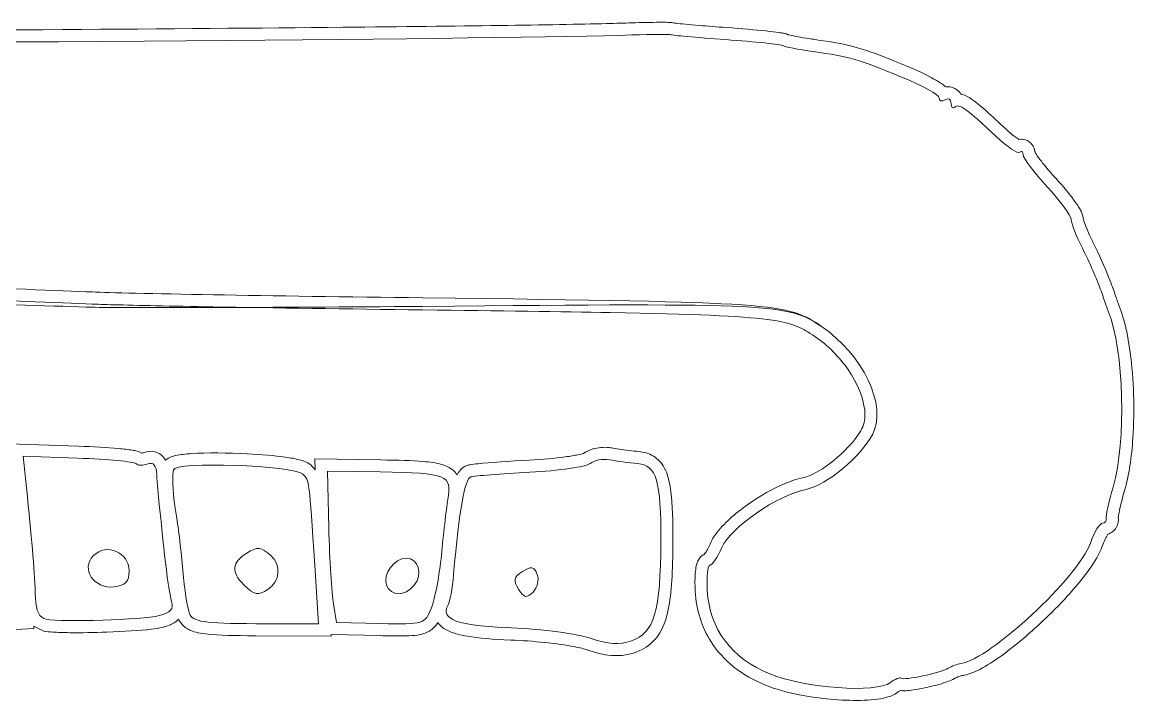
# Model space of a CAD drawing. Header units: millimetres. Extents: x 0 to 1091, y 0 to 786.
# Drawn here: x 814.9 to 1091.2, y 244.7 to 413.1 of the extents above; entities that cross this region are included whole.
import ezdxf

# ---------------------------------------------------------------- set-up
doc = ezdxf.new("R2010")
doc.units = ezdxf.units.MM
doc.layers.get('0').update_dxf_attribs({"lineweight": 5})

msp = doc.modelspace()

# ---------------------------------------------------------------- linework, layer by layer
at = {"color": 1}
for p, q in [((811.77, 308.46), (828.77, 307.88)), ((816.17, 295.32), (815.11, 305.35)), ((815.11, 305.35), (828.66, 304.88)), ((887.65, 301.99), (887.58, 304.76)), ((887.58, 304.76), (903.82, 304.46)), ((891.02, 287.53), (890.66, 301.7)), ((890.66, 301.7), (903.76, 301.46)), ((887.52, 278.25), (888.44, 263.74)), ((892.95, 264.08), (892.16, 268.73)), ((817.81, 262.56), (805.87, 261.91)), ((817.79, 263.14), (820.26, 261.96)), ((817.79, 263.14), (817.81, 262.56)), ((888.44, 263.74), (872.9, 263.8)), ((903.9, 263.83), (892.95, 264.08)), ((891.64, 260.73), (872.89, 260.8)), ((903.83, 260.83), (891.62, 261.11)), ((891.62, 261.11), (891.64, 260.73))]:
    msp.add_line(p, q, dxfattribs=at)
for points, knots in [([(412.38, 410.99), (412.41, 410.98), (412.56, 410.96), (412.76, 410.95), (413.5, 410.89), (415.04, 410.83), (417.18, 410.77), (424.88, 410.57), (440.73, 410.43), (462.29, 410.35), (525.94, 410.1), (639.62, 410.34), (743.53, 410.84), (799.95, 411.12), (853.49, 411.47), (894.59, 411.87), (923.87, 412.16), (946.84, 412.47), (960, 412.79), (962.4, 412.85), (964.47, 412.91), (966.19, 412.96)], [0.0022543, 0.0022543, 0.0022543, 0.0022543, 0.0129974, 0.0129974, 0.0129974, 0.0511166, 0.0511166, 0.0511166, 0.1885339, 0.1885339, 0.1885339, 0.5942669, 0.5942669, 0.5942669, 0.8145502, 0.8145502, 0.8145502, 0.9714567, 0.9714567, 0.9714567, 1, 1, 1, 1]), ([(966.19, 412.96), (968.81, 413.05), (971.22, 413.11), (973.02, 413.12), (973.91, 413.12), (974.66, 413.12), (975.23, 413.1), (975.52, 413.1), (975.75, 413.09), (976, 413.06), (976.13, 413.05), (976.25, 413.04), (976.46, 413.01), (976.55, 412.99), (976.65, 412.97), (976.83, 412.92)], [0.0000002, 0.0000002, 0.0000002, 0.0000002, 0.5, 0.5, 0.5, 0.75, 0.75, 0.75, 0.875, 0.875, 0.875, 0.9375, 0.9375, 0.9375, 0.9655778, 0.9655778, 0.9655778, 0.9655778]), ([(976.83, 412.92), (976.93, 412.9), (977.08, 412.88), (977.27, 412.86), (978.31, 412.74), (980.41, 412.54), (983.04, 412.33), (985.04, 412.16), (987.35, 411.98), (989.8, 411.81)], [0.1443759, 0.1443759, 0.1443759, 0.1443759, 0.2221084, 0.2221084, 0.2221084, 0.6645877, 0.6645877, 0.6645877, 1, 1, 1, 1]), ([(989.8, 411.81), (993.5, 411.54), (996.95, 411.24), (999.57, 410.96), (1000.88, 410.83), (1001.97, 410.7), (1002.82, 410.58), (1003.24, 410.52), (1003.6, 410.46), (1003.92, 410.4), (1004.09, 410.36), (1004.24, 410.33), (1004.43, 410.28), (1004.56, 410.24), (1004.71, 410.2), (1004.95, 410.09), (1004.98, 410.08), (1005.02, 410.06), (1005.06, 410.04)], [0.0000004, 0.0000004, 0.0000004, 0.0000004, 0.5, 0.5, 0.5, 0.75, 0.75, 0.75, 0.875, 0.875, 0.875, 0.9375, 0.9375, 0.9375, 0.9812419, 0.9812419, 0.9812419, 0.9870525, 0.9870525, 0.9870525, 0.9870525]), ([(1005.06, 410.04), (1005.15, 410.01), (1005.36, 409.96), (1005.61, 409.9), (1006.57, 409.68), (1008.32, 409.35), (1010.25, 409.05), (1010.73, 408.98), (1011.22, 408.9), (1011.72, 408.83)], [0.156892, 0.156892, 0.156892, 0.156892, 0.3015799, 0.3015799, 0.3015799, 0.8611263, 0.8611263, 0.8611263, 1, 1, 1, 1]), ([(1011.72, 408.83), (1015.7, 408.27), (1018.45, 407.82), (1021.24, 407.1), (1024.14, 406.34), (1026.97, 405.31), (1031.15, 403.62), (1032.15, 403.22), (1033.23, 402.78), (1034.4, 402.29)], [0, 0, 0, 0, 0.4370192, 0.4370192, 0.4370192, 0.8914728, 0.8914728, 0.8914728, 1, 1, 1, 1]), ([(1034.4, 402.29), (1037.06, 401.2), (1039.47, 400.05), (1041.3, 399.03), (1042.22, 398.51), (1042.99, 398.04), (1043.65, 397.54), (1043.85, 397.4), (1044.04, 397.24), (1044.23, 397.07)], [0.0000001, 0.0000001, 0.0000001, 0.0000001, 0.5, 0.5, 0.5, 0.75, 0.75, 0.75, 0.8241488, 0.8241488, 0.8241488, 0.8241488]), ([(1044.23, 397.07), (1044.39, 397.09), (1044.56, 397.1), (1044.73, 397.1), (1045.49, 397.11), (1046.34, 396.84), (1046.99, 396.35), (1047.4, 396.04), (1047.72, 395.66), (1047.96, 395.27)], [0.2349341, 0.2349341, 0.2349341, 0.2349341, 0.2913524, 0.2913524, 0.2913524, 0.5379894, 0.5379894, 0.5379894, 0.6918086, 0.6918086, 0.6918086, 0.6918086]), ([(1047.96, 395.27), (1048.06, 395.25), (1048.16, 395.23), (1048.25, 395.21), (1049.21, 394.97), (1049.9, 394.55), (1050.65, 394.03), (1051.95, 393.16), (1053.42, 391.89), (1055.52, 389.98), (1056.49, 389.1), (1057.59, 388.08), (1058.83, 386.9)], [0.2403287, 0.2403287, 0.2403287, 0.2403287, 0.2614654, 0.2614654, 0.2614654, 0.4728147, 0.4728147, 0.4728147, 0.8330343, 0.8330343, 0.8330343, 1, 1, 1, 1]), ([(1058.83, 386.9), (1059.79, 386), (1060.72, 385.22), (1061.5, 384.65), (1061.84, 384.4), (1062.14, 384.18), (1062.39, 384.03)], [0, 0, 0, 0, 0.3758079, 0.3758079, 0.3758079, 0.5398624, 0.5398624, 0.5398624, 0.5398624]), ([(1062.39, 384.03), (1062.89, 384.12), (1063.48, 384.11), (1064.02, 383.93), (1064.73, 383.71), (1065.29, 383.25), (1065.63, 382.81), (1066.14, 382.16), (1066.3, 381.57), (1066.38, 381.07), (1066.4, 380.98), (1066.41, 380.89), (1066.42, 380.8)], [0.2677418, 0.2677418, 0.2677418, 0.2677418, 0.4053054, 0.4053054, 0.4053054, 0.5823178, 0.5823178, 0.5823178, 0.8434661, 0.8434661, 0.8434661, 0.8914765, 0.8914765, 0.8914765, 0.8914765]), ([(1066.42, 380.8), (1066.49, 380.68), (1066.59, 380.51), (1066.72, 380.31), (1067.31, 379.41), (1068.43, 377.95), (1069.77, 376.39), (1070.35, 375.71), (1070.97, 375), (1071.62, 374.3)], [0.2164367, 0.2164367, 0.2164367, 0.2164367, 0.321048, 0.321048, 0.321048, 0.7944259, 0.7944259, 0.7944259, 1, 1, 1, 1]), ([(1071.62, 374.3), (1073.33, 372.45), (1074.88, 370.58), (1076.05, 368.99), (1076.63, 368.19), (1077.12, 367.47), (1077.51, 366.79), (1077.71, 366.44), (1077.88, 366.12), (1078.04, 365.74), (1078.16, 365.44), (1078.28, 365.12), (1078.35, 364.59), (1078.36, 364.5), (1078.37, 364.4), (1078.38, 364.29)], [0, 0, 0, 0, 0.5, 0.5, 0.5, 0.75, 0.75, 0.75, 0.875, 0.875, 0.875, 0.9743564, 0.9743564, 0.9743564, 0.991983, 0.991983, 0.991983, 0.991983]), ([(1078.38, 364.29), (1078.4, 364.19), (1078.47, 363.91), (1078.59, 363.56), (1078.95, 362.48), (1079.7, 360.68), (1080.56, 358.92), (1080.68, 358.68), (1080.8, 358.44), (1080.92, 358.2)], [0.1285113, 0.1285113, 0.1285113, 0.1285113, 0.3189094, 0.3189094, 0.3189094, 0.9180273, 0.9180273, 0.9180273, 1, 1, 1, 1]), ([(1080.92, 358.2), (1082.19, 355.7), (1083.69, 352.37), (1084.76, 349.68), (1085.09, 348.87), (1085.37, 348.11), (1085.61, 347.44)], [0.0000002, 0.0000002, 0.0000002, 0.0000002, 0.7675239, 0.7675239, 0.7675239, 1, 1, 1, 1]), ([(1085.61, 347.44), (1086.05, 346.18), (1086.46, 345), (1086.78, 344.09), (1086.96, 343.59), (1087.11, 343.17), (1087.21, 342.87), (1087.28, 342.67), (1087.34, 342.52), (1087.36, 342.47)], [0.0000003, 0.0000003, 0.0000003, 0.0000003, 0.4826091, 0.4826091, 0.4826091, 0.7530504, 0.7530504, 0.7530504, 0.93889, 0.93889, 0.93889, 0.93889]), ([(914.32, 341.7), (895.65, 341.93), (877.1, 342.21), (862.23, 342.47), (851.85, 342.65), (843.28, 342.83), (837.7, 342.98), (835.28, 343.04), (833.43, 343.1), (832.22, 343.15)], [0, 0, 0, 0, 0.5, 0.5, 0.5, 0.8487759, 0.8487759, 0.8487759, 1, 1, 1, 1]), ([(1011.69, 335.12), (1010.08, 336.22), (1008.89, 336.97), (1007.35, 337.6), (1005.68, 338.29), (1003.51, 338.85), (999.91, 339.32), (993.24, 340.19), (981.86, 340.67), (960.87, 341.05), (948.84, 341.27), (933.64, 341.46), (914.32, 341.7)], [0, 0, 0, 0, 0.191408, 0.191408, 0.191408, 0.397964, 0.397964, 0.397964, 0.78065, 0.78065, 0.78065, 1, 1, 1, 1]), ([(1087.36, 342.47), (1088.61, 339.37), (1089.45, 335.48), (1090.04, 331.12), (1090.92, 324.52), (1091.16, 316.9), (1090.7, 309.95), (1090.38, 305.09), (1089.73, 300.57), (1088.65, 296.87)], [0.0007189, 0.0007189, 0.0007189, 0.0007189, 0.2802396, 0.2802396, 0.2802396, 0.7038362, 0.7038362, 0.7038362, 1, 1, 1, 1]), ([(1023.41, 312.24), (1024.02, 313.39), (1024.29, 314.96), (1024.09, 316.87), (1023.78, 319.8), (1022.34, 323.45), (1019.97, 326.89), (1017.84, 329.97), (1014.99, 332.88), (1011.69, 335.12)], [0, 0, 0, 0, 0.256158, 0.256158, 0.256158, 0.648826, 0.648826, 0.648826, 1, 1, 1, 1]), ([(1008.94, 300.09), (1009.78, 300.25), (1011.18, 300.82), (1012.68, 301.71), (1015.07, 303.13), (1017.79, 305.32), (1019.94, 307.6), (1021.47, 309.22), (1022.72, 310.89), (1023.41, 312.24)], [0.0000001, 0.0000001, 0.0000001, 0.0000001, 0.2688549, 0.2688549, 0.2688549, 0.69683, 0.69683, 0.69683, 1, 1, 1, 1]), ([(828.77, 307.88), (832.54, 307.75), (836.07, 307.54), (838.77, 307.28), (840.12, 307.16), (841.26, 307.02), (842.17, 306.88), (842.62, 306.8), (843.01, 306.73), (843.42, 306.62), (843.62, 306.57), (843.82, 306.51), (844.08, 306.4), (844.22, 306.35), (844.37, 306.28), (844.58, 306.15)], [0, 0, 0, 0, 0.5, 0.5, 0.5, 0.75, 0.75, 0.75, 0.875, 0.875, 0.875, 0.9375, 0.9375, 0.9375, 0.9714488, 0.9714488, 0.9714488, 0.9714488]), ([(845, 306.25), (845.64, 306.5), (846.42, 306.68), (847.31, 306.58), (848.09, 306.48), (848.93, 306.11), (849.53, 305.58), (849.96, 305.21), (850.27, 304.78), (850.5, 304.36)], [0, 0, 0, 0, 0.2348043, 0.2348043, 0.2348043, 0.4398908, 0.4398908, 0.4398908, 0.5875236, 0.5875236, 0.5875236, 0.5875236]), ([(954.24, 306.08), (955.02, 306.63), (955.8, 306.94), (956.61, 307.18), (957.9, 307.54), (959.25, 307.68), (960.64, 307.53), (960.86, 307.5), (961.07, 307.47), (961.29, 307.43), (961.29, 307.43), (961.29, 307.43), (961.29, 307.43)], [0.0325545, 0.0325545, 0.0325545, 0.0325545, 0.3729917, 0.3729917, 0.3729917, 0.9165104, 0.9165104, 0.9165104, 1, 1, 1, 1.0000048, 1.0000048, 1.0000048, 1.0000048]), ([(961.29, 307.43), (962.22, 307.26), (963.91, 307.01), (965.53, 306.81), (966.4, 306.7), (967.26, 306.61), (967.99, 306.54)], [0.0000011, 0.0000011, 0.0000011, 0.0000011, 0.6494888, 0.6494888, 0.6494888, 1, 1, 1, 1]), ([(844.58, 306.15), (844.68, 306.16), (844.8, 306.19), (844.91, 306.22), (844.94, 306.23), (844.97, 306.24), (845, 306.25)], [0.669588, 0.669588, 0.669588, 0.669588, 0.9235561, 0.9235561, 0.9235561, 0.9999731, 0.9999731, 0.9999731, 0.9999731]), ([(850.5, 304.36), (850.83, 304.68), (851.13, 304.84), (851.4, 304.98), (852.02, 305.3), (852.51, 305.42), (853.05, 305.54), (854.16, 305.79), (855.43, 305.92), (856.95, 306.02), (860.73, 306.26), (865.89, 306.22), (870.84, 305.97), (874.25, 305.79), (877.54, 305.52), (880.2, 305.15), (881.53, 304.96), (882.69, 304.76), (883.7, 304.5), (884.23, 304.36), (884.71, 304.21), (885.21, 304), (885.61, 303.83), (886.02, 303.64), (886.52, 303.2), (886.59, 303.15), (886.65, 303.09), (886.72, 303.02), (886.72, 303.02), (886.72, 303.02), (886.72, 303.02), (886.72, 303.02), (886.72, 303.02), (886.72, 303.02)], [0.0326132, 0.0326132, 0.0326132, 0.0326132, 0.0588656, 0.0588656, 0.0588656, 0.1200563, 0.1200563, 0.1200563, 0.2469377, 0.2469377, 0.2469377, 0.5630399, 0.5630399, 0.5630399, 0.78152, 0.78152, 0.78152, 0.89076, 0.89076, 0.89076, 0.9480769, 0.9480769, 0.9480769, 0.994154, 0.994154, 0.994154, 1, 1, 1, 1.0000013, 1.0000013, 1.0000013, 1.0000026, 1.0000026, 1.0000026, 1.0000026]), ([(903.82, 304.46), (908.34, 304.38), (911.75, 304.29), (914.39, 304.08), (916.22, 303.93), (917.69, 303.73), (919, 303.35), (920.07, 303.04), (921.08, 302.59), (921.95, 301.82), (922.3, 301.51), (922.61, 301.14), (922.87, 300.75)], [0, 0, 0, 0, 0.2683849, 0.2683849, 0.2683849, 0.4532128, 0.4532128, 0.4532128, 0.6027381, 0.6027381, 0.6027381, 0.6626874, 0.6626874, 0.6626874, 0.6626874]), ([(925.41, 303.1), (925.73, 303.2), (925.9, 303.22), (926.12, 303.26), (926.66, 303.36), (927.31, 303.43), (928.15, 303.52), (930.96, 303.8), (935.74, 304.14), (940.83, 304.41)], [0, 0, 0, 0, 0.083183, 0.083183, 0.083183, 0.295909, 0.295909, 0.295909, 1, 1, 1, 1]), ([(940.83, 304.41), (944.06, 304.57), (947.21, 304.87), (949.71, 305.2), (950.96, 305.37), (952.05, 305.56), (952.88, 305.73), (953.51, 305.86), (954.01, 306), (954.23, 306.07), (954.23, 306.07), (954.24, 306.08), (954.24, 306.08)], [0, 0, 0, 0, 0.4619714, 0.4619714, 0.4619714, 0.6929571, 0.6929571, 0.6929571, 0.8700318, 0.8700318, 0.8700318, 0.8751055, 0.8751055, 0.8751055, 0.8751055]), ([(967.99, 306.54), (969.21, 306.43), (970.48, 306.12), (971.63, 305.42), (972.75, 304.74), (973.68, 303.71), (974.32, 302.53), (975.23, 300.86), (975.69, 298.93), (975.99, 296.51), (976.39, 293.42), (976.5, 289.48), (976.48, 284.24)], [0.0000003, 0.0000003, 0.0000003, 0.0000003, 0.1953649, 0.1953649, 0.1953649, 0.3858984, 0.3858984, 0.3858984, 0.6552845, 0.6552845, 0.6552845, 1, 1, 1, 1]), ([(886.72, 303.02), (886.95, 302.8), (887.27, 302.49), (887.64, 302), (887.64, 302), (887.65, 301.99), (887.65, 301.99)], [0, 0, 0, 0, 0.1538031, 0.1538031, 0.1538031, 0.1554602, 0.1554602, 0.1554602, 0.1554602]), ([(922.87, 300.75), (922.97, 300.96), (923.09, 301.16), (923.22, 301.36), (923.49, 301.78), (923.84, 302.23), (924.45, 302.64), (924.71, 302.82), (925.04, 302.99), (925.41, 303.1)], [0.8322353, 0.8322353, 0.8322353, 0.8322353, 0.875, 0.875, 0.875, 0.9618008, 0.9618008, 0.9618008, 1, 1, 1, 1]), ([(985.87, 283.92), (986.53, 285.39), (987.52, 286.68), (988.72, 287.97), (991.03, 290.47), (994.19, 292.94), (997.57, 295.07), (1000.44, 296.86), (1003.44, 298.39), (1006.27, 299.36), (1007.18, 299.66), (1008.06, 299.91), (1008.94, 300.09)], [0.0000004, 0.0000004, 0.0000004, 0.0000004, 0.1972635, 0.1972635, 0.1972635, 0.5768866, 0.5768866, 0.5768866, 0.897861, 0.897861, 0.897861, 1, 1, 1, 1]), ([(1088.65, 296.87), (1088.18, 295.29), (1087.78, 293.72), (1087.49, 292.46), (1087.32, 291.71), (1087.19, 291.07), (1087.12, 290.62), (1087.09, 290.44), (1087.07, 290.29), (1087.06, 290.19)], [0, 0, 0, 0, 0.4452494, 0.4452494, 0.4452494, 0.7093206, 0.7093206, 0.7093206, 0.815438, 0.815438, 0.815438, 0.815438]), ([(1087.06, 290.19), (1087.17, 289.35), (1087.01, 288.43), (1086.55, 287.67), (1086.08, 286.87), (1085.31, 286.28), (1084.48, 285.99)], [0.0571113, 0.0571113, 0.0571113, 0.0571113, 0.4193927, 0.4193927, 0.4193927, 0.7970995, 0.7970995, 0.7970995, 0.7970995]), ([(1084.48, 285.99), (1084.42, 285.89), (1084.34, 285.78), (1084.27, 285.65), (1083.87, 284.97), (1083.38, 283.91), (1082.97, 282.78)], [0.4374938, 0.4374938, 0.4374938, 0.4374938, 0.5274959, 0.5274959, 0.5274959, 1, 1, 1, 1]), ([(976.48, 284.24), (976.45, 276.77), (976.17, 271.43), (975.32, 267.32), (974.78, 264.74), (974.01, 262.61), (972.8, 260.86), (971.72, 259.3), (970.27, 258.09), (968.67, 257.3), (968.17, 257.06), (967.67, 256.85), (967.15, 256.67), (967.15, 256.67), (967.15, 256.67), (967.15, 256.67)], [0, 0, 0, 0, 0.424334, 0.424334, 0.424334, 0.690649, 0.690649, 0.690649, 0.927341, 0.927341, 0.927341, 1, 1, 1, 1.000001, 1.000001, 1.000001, 1.000001]), ([(984.26, 281), (984.34, 281.12), (984.45, 281.26), (984.56, 281.43), (984.95, 282.03), (985.44, 282.94), (985.87, 283.92)], [0.4039727, 0.4039727, 0.4039727, 0.4039727, 0.5364082, 0.5364082, 0.5364082, 1, 1, 1, 1]), ([(1082.97, 282.78), (1082.34, 281.05), (1081.31, 279.32), (1080, 277.46), (1077.29, 273.61), (1073.33, 269.24), (1069.04, 265.13), (1065.41, 261.65), (1061.57, 258.38), (1058.06, 255.85), (1056.17, 254.48), (1054.37, 253.33), (1052.7, 252.46), (1051.36, 251.77), (1050.12, 251.25), (1048.79, 251), (1048.7, 250.98), (1048.61, 250.96), (1048.51, 250.95)], [0, 0, 0, 0, 0.152601, 0.152601, 0.152601, 0.467819, 0.467819, 0.467819, 0.733909, 0.733909, 0.733909, 0.877438, 0.877438, 0.877438, 0.991874, 0.991874, 0.991874, 1, 1, 1, 1]), ([(982.02, 271.82), (981.91, 273.7), (981.93, 275.39), (982.07, 276.78), (982.14, 277.44), (982.22, 278.01), (982.41, 278.64), (982.51, 278.99), (982.63, 279.36), (982.98, 279.88), (983.18, 280.17), (983.46, 280.53), (984, 280.86), (984.08, 280.91), (984.16, 280.96), (984.26, 281)], [0, 0, 0, 0, 0.5, 0.5, 0.5, 0.7364245, 0.7364245, 0.7364245, 0.8682123, 0.8682123, 0.8682123, 0.9415515, 0.9415515, 0.9415515, 0.9528429, 0.9528429, 0.9528429, 0.9528429]), ([(999.45, 248.53), (993.6, 250.92), (988.97, 254.57), (985.96, 259.28), (983.62, 262.93), (982.29, 267.2), (982.02, 271.82)], [0, 0, 0, 0, 0.562964, 0.562964, 0.562964, 1, 1, 1, 1]), ([(849.67, 262.88), (849.67, 262.88), (849.67, 262.88), (849.67, 262.88), (848.87, 262.68), (847.98, 262.55), (846.89, 262.42), (844.08, 262.09), (840.06, 261.84), (835.93, 261.7), (832.74, 261.58), (829.49, 261.53), (826.74, 261.56), (825.13, 261.58), (823.69, 261.62), (822.5, 261.71), (821.65, 261.76), (820.94, 261.83), (820.26, 261.96)], [-0.000002, -0.000002, -0.000002, -0.000002, 0, 0, 0, 0.132193, 0.132193, 0.132193, 0.472773, 0.472773, 0.472773, 0.736386, 0.736386, 0.736386, 0.890112, 0.890112, 0.890112, 1, 1, 1, 1]), ([(853.76, 264.9), (853.03, 264.17), (852.21, 263.74), (851.36, 263.41), (850.82, 263.2), (850.27, 263.03), (849.67, 262.88)], [0.5322163, 0.5322163, 0.5322163, 0.5322163, 0.8186274, 0.8186274, 0.8186274, 0.9999995, 0.9999995, 0.9999995, 0.9999995]), ([(872.89, 260.8), (867.4, 260.83), (863.72, 260.91), (861.05, 261.17), (859.22, 261.36), (857.84, 261.59), (856.54, 262.19), (855.75, 262.55), (854.98, 263.1), (854.42, 263.82), (854.14, 264.16), (853.92, 264.54), (853.76, 264.9)], [0, 0, 0, 0, 0.4218188, 0.4218188, 0.4218188, 0.7109094, 0.7109094, 0.7109094, 0.888085, 0.888085, 0.888085, 0.9749007, 0.9749007, 0.9749007, 0.9749007]), ([(918.08, 264.05), (918.04, 263.99), (918, 263.93), (917.96, 263.87), (917.5, 263.17), (916.81, 262.45), (915.99, 261.96), (915.07, 261.41), (914.07, 261.13), (913.04, 260.98), (911.24, 260.7), (909.18, 260.72), (906.1, 260.78), (905.39, 260.79), (904.64, 260.81), (903.83, 260.83)], [0.2129098, 0.2129098, 0.2129098, 0.2129098, 0.2279726, 0.2279726, 0.2279726, 0.4007326, 0.4007326, 0.4007326, 0.5924009, 0.5924009, 0.5924009, 0.9244815, 0.9244815, 0.9244815, 1, 1, 1, 1]), ([(936.24, 259.74), (931.77, 259.9), (928.23, 260.19), (925.44, 260.67), (923.66, 260.98), (922.18, 261.35), (920.88, 261.93), (919.99, 262.33), (919.16, 262.83), (918.45, 263.6), (918.32, 263.74), (918.2, 263.89), (918.08, 264.05)], [0, 0, 0, 0, 0.3289188, 0.3289188, 0.3289188, 0.5394549, 0.5394549, 0.5394549, 0.6840767, 0.6840767, 0.6840767, 0.7099458, 0.7099458, 0.7099458, 0.7099458]), ([(955.16, 257.31), (954.57, 257.52), (953.39, 257.82), (951.93, 258.1), (947.93, 258.85), (941.7, 259.53), (936.24, 259.74)], [0, 0, 0, 0, 0.267484, 0.267484, 0.267484, 1, 1, 1, 1]), ([(967.15, 256.67), (967.15, 256.67), (967.15, 256.67), (967.15, 256.67), (965.01, 255.92), (962.72, 255.68), (960.34, 255.99), (958.69, 256.21), (957, 256.66), (955.16, 257.31)], [-0.000002, -0.000002, -0.000002, -0.000002, 0, 0, 0, 0.591575, 0.591575, 0.591575, 1, 1, 1, 1]), ([(1046.37, 250.18), (1045.81, 249.84), (1045.31, 249.64), (1044.74, 249.43), (1043.42, 248.94), (1041.78, 248.5), (1040.1, 248.11), (1038.57, 247.76), (1037.03, 247.46), (1035.73, 247.29), (1035.08, 247.21), (1034.49, 247.15), (1033.91, 247.14), (1033.61, 247.14), (1033.33, 247.15), (1032.95, 247.2)], [0.0000001, 0.0000001, 0.0000001, 0.0000001, 0.1328725, 0.1328725, 0.1328725, 0.4407073, 0.4407073, 0.4407073, 0.7203537, 0.7203537, 0.7203537, 0.8601768, 0.8601768, 0.8601768, 0.9292231, 0.9292231, 0.9292231, 0.9292231]), ([(1048.51, 250.95), (1048.31, 250.92), (1047.74, 250.77), (1047.25, 250.58), (1046.86, 250.44), (1046.49, 250.25), (1046.37, 250.18)], [0.0000034, 0.0000034, 0.0000034, 0.0000034, 0.5552018, 0.5552018, 0.5552018, 1, 1, 1, 1]), ([(1032.3, 246.78), (1031.38, 246.09), (1030.45, 245.76), (1029.44, 245.49), (1027.6, 245), (1025.46, 244.81), (1023.04, 244.76), (1018.44, 244.66), (1012.91, 245.17), (1007.83, 246.16), (1004.77, 246.76), (1001.89, 247.54), (999.45, 248.53)], [0.0000001, 0.0000001, 0.0000001, 0.0000001, 0.1193648, 0.1193648, 0.1193648, 0.3369631, 0.3369631, 0.3369631, 0.7504181, 0.7504181, 0.7504181, 1, 1, 1, 1]), ([(1032.95, 247.2), (1032.87, 247.16), (1032.78, 247.11), (1032.69, 247.05), (1032.57, 246.97), (1032.44, 246.88), (1032.3, 246.78)], [0.7160288, 0.7160288, 0.7160288, 0.7160288, 0.834306, 0.834306, 0.834306, 1, 1, 1, 1])]:
    msp.add_open_spline(points, degree=3, knots=knots, dxfattribs=at)
for points in [[(411.88, 408.03), (422.52, 406.2), (905.51, 407.89), (966.29, 409.97)], [(966.29, 409.97), (971.49, 410.14), (975.85, 410.17), (975.99, 410.03)], [(975.99, 410.03), (976.13, 409.89), (982.25, 409.34), (989.59, 408.81)], [(989.59, 408.81), (996.92, 408.28), (1003.31, 407.62), (1003.78, 407.33)], [(1003.78, 407.33), (1004.24, 407.04), (1007.63, 406.38), (1011.3, 405.86)], [(1011.3, 405.86), (1020.33, 404.59), (1022.46, 403.97), (1033.26, 399.52)], [(1033.26, 399.52), (1038.39, 397.4), (1042.58, 395.07), (1042.58, 394.32)], [(1042.58, 394.32), (1042.58, 393.57), (1043.25, 393.38), (1044.07, 393.89)], [(1044.07, 393.89), (1044.89, 394.39), (1045.56, 393.99), (1045.56, 392.98)], [(1045.56, 392.98), (1045.56, 391.98), (1045.97, 391.56), (1046.47, 392.06)], [(1046.47, 392.06), (1047.46, 393.06), (1049.35, 391.71), (1056.78, 384.72)], [(1056.78, 384.72), (1059.52, 382.13), (1062.14, 380.4), (1062.61, 380.86)], [(1062.61, 380.86), (1063.07, 381.33), (1063.45, 381.04), (1063.45, 380.22)], [(1063.45, 380.22), (1063.45, 379.4), (1066.14, 375.82), (1069.42, 372.27)], [(1069.42, 372.27), (1072.7, 368.71), (1075.38, 365.05), (1075.38, 364.13)], [(1075.38, 364.13), (1075.38, 363.21), (1076.67, 359.93), (1078.25, 356.83)], [(1078.25, 356.83), (1079.83, 353.74), (1081.86, 349.07), (1082.78, 346.45)], [(832.35, 346.15), (824.56, 346.48), (808.12, 347.14), (795.82, 347.6)], [(914.35, 344.7), (877.04, 345.16), (840.14, 345.81), (832.35, 346.15)], [(1082.78, 346.45), (1083.69, 343.84), (1084.49, 341.55), (1084.57, 341.37)], [(832.21, 342.36), (824.41, 342.63), (807.97, 343.14), (795.67, 343.5)], [(832.22, 343.15), (824.44, 343.49), (808, 344.14), (795.71, 344.61)], [(914.22, 342.58), (876.91, 342.28), (840, 342.18), (832.21, 342.36)], [(1013.38, 337.6), (1004.65, 343.26), (1002.35, 343.38), (914.22, 342.58)], [(1013.38, 337.6), (1004.78, 343.45), (1002.47, 343.61), (914.35, 344.7)], [(1084.57, 341.37), (1088.48, 331.7), (1089.1, 309.07), (1085.77, 297.72)], [(1026.08, 310.85), (1029.74, 317.88), (1023.7, 330.59), (1013.38, 337.6)], [(1009.53, 297.15), (1014.63, 298.17), (1023.14, 305.22), (1026.08, 310.85)], [(828.66, 304.88), (836.12, 304.63), (842.61, 304.02), (843.1, 303.54)], [(846.07, 303.45), (847.48, 303.99), (848.21, 303.11), (848.31, 300.74)], [(852.43, 301.96), (852.69, 304.14), (882.34, 303.16), (884.6, 300.91)], [(955.89, 303.56), (956.91, 304.38), (959.09, 304.79), (960.73, 304.48)], [(960.73, 304.48), (962.37, 304.17), (965.52, 303.76), (967.72, 303.56)], [(843.1, 303.54), (843.59, 303.05), (844.92, 303.01), (846.07, 303.45)], [(853.21, 290.52), (852.31, 296.06), (852.1, 299.11), (852.43, 301.96)], [(903.76, 301.46), (920.58, 301.16), (921.56, 300.76), (920.59, 294.64)], [(926.29, 300.23), (927.19, 300.51), (933.8, 301.04), (940.98, 301.41)], [(940.98, 301.41), (948.16, 301.78), (954.87, 302.75), (955.89, 303.56)], [(967.72, 303.56), (972.4, 303.13), (973.54, 299.31), (973.48, 284.25)], [(848.31, 300.74), (848.39, 298.81), (848.65, 295.55), (848.88, 293.5)], [(884.6, 300.91), (886.19, 299.31), (886.16, 299.6), (887.52, 278.25)], [(922, 276.01), (923.46, 292.27), (924.78, 299.77), (926.29, 300.23)], [(988.62, 282.7), (990.83, 287.69), (1002.47, 295.73), (1009.53, 297.15)], [(1085.77, 297.72), (1084.69, 294.03), (1083.92, 290.5), (1084.06, 289.89)], [(818.18, 270.12), (817.97, 276.61), (817.42, 283.5), (816.17, 295.32)], [(848.88, 293.5), (849.12, 291.45), (849.73, 285.75), (850.25, 280.83)], [(920.59, 294.64), (920.17, 291.96), (919.44, 285.75), (918.98, 280.83)], [(854.78, 277.01), (854.38, 281.57), (853.67, 287.65), (853.21, 290.52)], [(892.16, 268.73), (891.73, 271.28), (891.21, 279.74), (891.02, 287.53)], [(1083.14, 288.77), (1082.48, 288.77), (1081.13, 286.53), (1080.15, 283.8)], [(1084.06, 289.89), (1084.21, 289.27), (1083.79, 288.77), (1083.14, 288.77)], [(841.44, 276.93), (841.43, 281.55), (835.82, 283.93), (832.58, 280.69)], [(876.53, 280.79), (874.21, 282.89), (873.32, 282.97), (870.67, 281.31)], [(973.48, 284.25), (973.41, 266.83), (971.83, 261.48), (966.17, 259.5)], [(985.67, 278.33), (986.23, 278.33), (987.55, 280.3), (988.62, 282.7)], [(1080.15, 283.8), (1077.06, 275.27), (1055.32, 255.02), (1048.06, 253.91)], [(832.58, 280.69), (829.32, 277.42), (832.67, 272.36), (837.73, 272.94)], [(850.25, 280.83), (850.77, 275.9), (851.56, 270.73), (852, 269.32)], [(870.67, 281.31), (866.94, 278.99), (866.71, 276.65), (869.89, 273.48)], [(875.86, 272.27), (878.97, 274.41), (879.28, 278.3), (876.53, 280.79)], [(910.27, 280.08), (907.28, 280.08), (904.33, 276.06), (905.35, 273.39)], [(912.26, 273.35), (914.45, 275.99), (913.24, 280.08), (910.27, 280.08)], [(918.98, 280.83), (918.52, 275.9), (917.4, 270.01), (916.5, 267.73)], [(837.73, 272.94), (840.55, 273.27), (841.45, 274.24), (841.44, 276.93)], [(856.43, 266.29), (855.91, 267.63), (855.17, 272.45), (854.78, 277.01)], [(939.13, 276.76), (936.97, 275.41), (936.77, 274.55), (938.12, 272.39)], [(942.76, 276.02), (942.02, 277.96), (941.29, 278.11), (939.13, 276.76)], [(985.01, 272), (984.81, 275.48), (985.11, 278.33), (985.67, 278.33)], [(920.68, 268.49), (921.1, 269.16), (921.69, 272.55), (922, 276.01)], [(941.75, 271.64), (942.82, 272.71), (943.28, 274.68), (942.76, 276.02)], [(869.89, 273.48), (872.49, 270.87), (873.51, 270.67), (875.86, 272.27)], [(905.35, 273.39), (906.46, 270.51), (909.89, 270.49), (912.26, 273.35)], [(938.12, 272.39), (939.5, 270.17), (940.15, 270.04), (941.75, 271.64)], [(1000.58, 251.31), (991.03, 255.2), (985.56, 262.47), (985.01, 272)], [(820.83, 264.91), (819.18, 265.23), (818.29, 266.97), (818.18, 270.12)], [(852, 269.32), (852.58, 267.48), (851.72, 266.49), (848.94, 265.79)], [(936.35, 262.73), (922.97, 263.23), (918.46, 264.89), (920.68, 268.49)], [(848.94, 265.79), (844.77, 264.74), (824.91, 264.12), (820.83, 264.91)], [(872.9, 263.8), (859.96, 263.86), (857.2, 264.27), (856.43, 266.29)], [(916.5, 267.73), (914.89, 263.67), (914.59, 263.58), (903.9, 263.83)], [(956.16, 260.14), (952.94, 261.28), (944.02, 262.45), (936.35, 262.73)], [(966.17, 259.5), (963.21, 258.47), (960.35, 258.66), (956.16, 260.14)], [(1044.82, 252.75), (1042.85, 251.56), (1033.83, 249.64), (1033.14, 250.26)], [(1048.06, 253.91), (1047.1, 253.77), (1045.64, 253.24), (1044.82, 252.75)], [(1030.51, 249.18), (1026.93, 246.51), (1009.28, 247.76), (1000.58, 251.31)], [(1033.14, 250.26), (1032.84, 250.53), (1031.66, 250.05), (1030.51, 249.18)]]:
    msp.add_open_spline(points, degree=3, dxfattribs=at)

doc.saveas('drawing.dxf')
